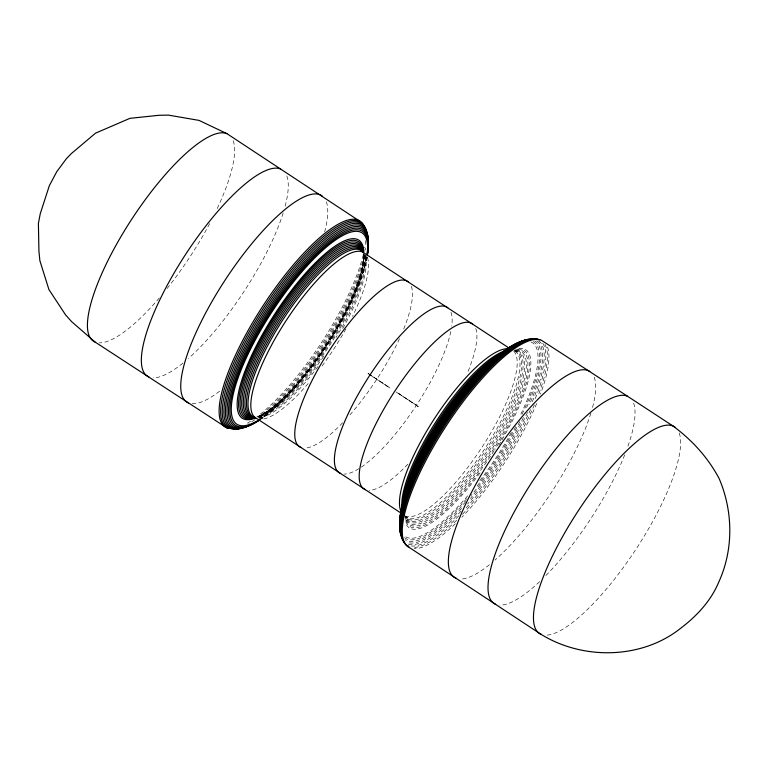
<?xml version="1.0" encoding="UTF-8"?>
<svg xmlns="http://www.w3.org/2000/svg" width="768" height="768" viewBox="0 0 768 768"><rect width="100%" height="100%" fill="white"/><g stroke="black" fill="none" stroke-linecap="round" stroke-linejoin="round"><path stroke-width="0.58" stroke-dasharray="3.84 2.88" d="M363.542 258.566L363.59 261.331M368.026 373.315L390.144 388.138L367.872 373.507M418.234 406.685L396.192 391.824M360.394 274.954L360.643 273.83M364.474 267.917L364.723 266.784M356.198 290.899L356.544 290.122M396.077 391.987L418.445 406.493M418.387 406.589L396.106 391.949M294.662 387.869L295.133 387.35M265.392 412.694L267.61 411.36M516.941 351.235L515.395 351.072A99.725 27.994 -56.8 0 1 482.438 455.213A99.725 27.994 -56.8 0 1 404.314 514.858M368.035 373.459L390.211 388.061M406.358 516.739L407.923 518.102M405.638 519.456L405.139 516.461A101.328 28.445 -56.8 0 0 487.651 453.053A101.328 28.445 -56.8 0 0 514.522 350.506M363.533 254.765A103.613 29.088 -56.8 0 1 325.459 347.078A103.613 29.088 -56.8 0 1 256.349 417.139M363.446 253.939A102.394 28.742 -56.8 0 1 326.909 346.109A102.394 28.742 -56.8 0 1 256.848 416.957M679.2 432.95A123.475 34.666 -56.8 0 1 635.875 549.37A123.475 34.666 -56.8 0 1 546.509 635.155M547.526 347.146A123.053 34.541 -56.8 0 1 540.451 394.109M536.717 403.498A123.053 34.541 -56.8 0 1 461.885 517.229M455.366 523.747A123.053 34.541 -56.8 0 1 414.106 548.678M594.182 377.213A123.254 34.435 -56.6 0 1 592.166 408.787M590.88 413.184A123.254 34.435 -56.6 0 1 494.986 560.074M489.437 564.73A123.254 34.435 -56.6 0 1 460.531 579.034M363.658 254.563A104.957 29.462 -56.8 0 1 326.17 345.11A104.957 29.462 -56.8 0 1 257.904 416.698M363.83 257.213A106.406 29.866 -56.8 0 1 324.298 347.453A106.406 29.866 -56.8 0 1 257.76 417.062M326.323 201.725A123.35 34.627 -56.8 0 1 324.288 233.299M219.61 391.19A123.35 34.627 -56.8 0 1 191.443 403.661M364.157 255.725A100.435 28.195 -56.8 0 1 329.222 346.051A100.435 28.195 -56.8 0 1 259.786 416.65L258.307 416.698A101.328 28.445 -56.8 0 0 329.798 343.248A101.328 28.445 -56.8 0 0 363.149 252.413M233.165 140.621A123.475 34.666 -56.8 0 1 216.221 210.672M209.683 223.594A123.475 34.666 -56.8 0 1 166.742 288.941M159.312 297.936A123.475 34.666 -56.8 0 1 99.274 342.835M286.819 175.949A123.254 34.598 -56.8 0 1 284.438 208.762M283.19 212.947A123.254 34.598 -56.8 0 1 188.496 358.387M182.899 363.13A123.254 34.598 -56.8 0 1 153.178 377.798M367.402 257.501A98.784 27.734 -56.8 0 1 352.493 316.339M345.936 328.838A98.784 27.734 -56.8 0 1 321.312 367.027M308.15 383.558A98.784 27.734 -56.8 0 1 260.774 419.28M411.341 286.301A98.784 27.734 -56.8 0 1 402.662 331.536M399.485 338.736A98.784 27.734 -56.8 0 1 349.91 414.874M342.662 422.755A98.784 27.734 -56.8 0 1 304.714 448.08M364.157 254.275A99.725 27.994 -56.8 0 1 336.029 337.43M323.779 356.275A99.725 27.994 -56.8 0 1 258.797 417.379M365.088 255.494A99.197 27.85 -56.8 0 1 342.403 329.136M318.077 366.442A99.197 27.85 -56.8 0 1 259.114 417.898M366.998 257.136A115.853 32.525 -56.8 0 1 260.765 419.117M366.71 257.251A114.326 32.093 -56.8 0 1 261.686 418.195M367.066 257.011A117.302 32.928 -56.8 0 1 259.718 419.875M544.906 344.39A122.534 34.397 -56.8 0 1 538.08 395.818M534.384 404.861A122.534 34.397 -56.8 0 1 462.365 514.387M456.634 520.253A122.534 34.397 -56.8 0 1 413.136 547.43M542.669 343.181A121.824 34.195 -56.8 0 1 534.211 401.155M530.621 409.411A121.824 34.195 -56.8 0 1 465.379 508.781M458.822 515.77A121.824 34.195 -56.8 0 1 408.144 545.242M538.666 340.79A120.922 33.946 -56.8 0 1 532.195 401.923M527.501 412.464A120.922 33.946 -56.8 0 1 467.606 503.942M461.098 511.123A120.922 33.946 -56.8 0 1 407.539 543.782M537.11 341.04A119.856 33.648 -56.8 0 1 529.373 404.707M523.44 417.485A119.856 33.648 -56.8 0 1 470.39 498.451M461.616 508.368A119.856 33.648 -56.8 0 1 407.136 542.246M534.662 340.925A118.646 33.302 -56.8 0 1 525.61 409.709M519.898 421.478A118.646 33.302 -56.8 0 1 471.024 495.552M465.859 501.571A118.646 33.302 -56.8 0 1 405.014 539.626M533.213 341.578A117.302 32.928 -56.8 0 1 521.789 414.835M515.846 426.566A117.302 32.928 -56.8 0 1 475.44 488.15M466.646 498.749A117.302 32.928 -56.8 0 1 404.179 537.36M530.89 341.971A115.853 32.525 -56.8 0 1 520.81 414.269M511.373 432.48A115.853 32.525 -56.8 0 1 479.722 480.874M467.664 495.83A115.853 32.525 -56.8 0 1 404.419 535.776M518.966 348.307A106.406 29.866 -56.8 0 1 498.883 444.979M480.038 472.925A106.406 29.866 -56.8 0 1 405.302 522.499M517.69 349.162A104.957 29.462 -56.8 0 1 494.755 449.549M494.122 450.547A104.957 29.462 -56.8 0 1 405.014 519.11M515.107 349.987A103.613 29.088 -56.8 0 1 490.387 454.032A103.613 29.088 -56.8 0 1 405.082 517.603M516.029 350.237A102.394 28.742 -56.8 0 1 488.87 453.869A102.394 28.742 -56.8 0 1 405.494 517.939M514.08 350.592A100.435 28.195 -56.8 0 1 485.453 453.581A100.435 28.195 -56.8 0 1 404.582 515.05M514.829 351.158A99.197 27.85 -56.8 0 1 483.187 451.2A99.197 27.85 -56.8 0 1 405.312 516.394M513.696 351.082A98.784 27.734 -56.8 0 1 481.536 447.917A98.784 27.734 -56.8 0 1 405.581 516.058M366.893 256.906A118.646 33.302 -56.8 0 1 259.402 419.885M366.499 256.838A119.856 33.648 -56.8 0 1 260.803 418.406M366.048 256.013A120.922 33.946 -56.8 0 1 259.325 418.723M365.491 254.784A121.824 34.195 -56.8 0 1 258.835 418.07M365.827 247.93A122.534 34.397 -56.8 0 1 365.443 250.147M364.474 254.794A122.534 34.397 -56.8 0 1 258.346 417.187M254.88 419.702A122.534 34.397 -56.8 0 1 248.774 423.581M365.635 240.624A123.053 34.541 -56.8 0 1 364.723 247.901M363.254 254.89A123.053 34.541 -56.8 0 1 256.973 416.774M250.675 421.181A123.053 34.541 -56.8 0 1 245.213 424.368M633.6 403.114A123.35 34.627 -56.8 0 1 627.35 447.878M624.71 454.848A123.35 34.627 -56.8 0 1 545.29 576.115M539.626 581.645A123.35 34.627 -56.8 0 1 499.862 605.126M475.766 328.531A98.784 27.734 -56.8 0 1 467.098 373.757M407.894 464.141A98.784 27.734 -56.8 0 1 369.139 490.301M450.989 312.288A98.784 27.734 -56.8 0 1 451.738 326.093M450.826 331.478A98.784 27.734 -56.8 0 1 404.352 422.544A98.784 27.734 -56.8 0 1 344.362 474.067"/><path stroke-width="1.15" d="M358.128 220.147L226.934 133.661L199.037 120.394L168.538 115.133L159.254 115.258L129.946 118.33L95.51 133.171L71.318 153.61L66.442 158.65L56.765 171.677L49.363 185.616L40.253 213.744L38.4 223.392L38.928 251.03L39.859 260.64L48.912 289.546L65.606 314.918L71.626 321.648L95.03 342.01L226.675 427.786M541.066 634.339C583.19 660.346 642.115 659.328 681.12 627.917C696.922 615.878 710.861 600.893 718.637 582.384C733.68 549.629 733.21 511.421 719.088 478.454C707.885 457.44 692.083 440.083 672.97 425.99C629.146 397.306 585.312 368.64 541.325 340.214A123.053 34.541 -56.8 0 0 442.963 430.906A123.053 34.541 -56.8 0 0 409.872 547.853L541.066 634.339A123.475 34.666 -56.8 0 1 576.442 513.6A123.475 34.666 -56.8 0 1 674.957 427.066M509.136 348.096L362.419 251.942A98.784 27.734 -56.8 0 0 283.469 324.739A98.784 27.734 -56.8 0 0 256.896 418.618L401.645 513.485M495.619 604.301A123.35 34.627 -56.8 0 1 528.778 487.085A123.35 34.627 -56.8 0 1 627.37 396.163M456.24 578.314A123.254 34.435 -56.6 0 1 491.155 458.707A123.254 34.435 -56.6 0 1 589.862 371.462M408.922 546.614A122.534 34.397 -56.8 0 1 441.878 430.157A122.534 34.397 -56.8 0 1 539.818 339.85M405.293 543.485A121.824 34.195 -56.8 0 1 444.125 424.454A121.824 34.195 -56.8 0 1 538.272 339.686M255.456 417.427A103.613 29.088 -56.8 0 1 276.509 315.658A103.613 29.088 -56.8 0 1 363.13 251.405M254.323 417.542A102.394 28.742 -56.8 0 1 278.746 314.717A102.394 28.742 -56.8 0 1 363.053 251.885M254.131 418.08A104.957 29.462 -56.8 0 1 276.97 312.682A104.957 29.462 -56.8 0 1 363.523 252.125M255.744 417.936A106.406 29.866 -56.8 0 1 274.934 313.805A106.406 29.866 -56.8 0 1 363.898 251.894M188.352 402.912A123.35 34.627 -56.8 0 1 223.67 282.317A123.35 34.627 -56.8 0 1 322.099 195.859M258.547 420.461A118.646 33.302 -56.8 0 1 233.99 378.806A118.646 33.302 -56.8 0 1 319.526 248.39A118.646 33.302 -56.8 0 1 367.344 254.573M367.469 254.746A117.302 32.928 -56.8 0 0 319.267 250.445A117.302 32.928 -56.8 0 0 235.267 379.171A117.302 32.928 -56.8 0 0 259.718 419.875A115.853 32.525 -56.8 0 1 236.851 378.25A115.853 32.525 -56.8 0 1 319.296 252.038A115.853 32.525 -56.8 0 1 367.363 254.938M256.195 421.565A119.856 33.648 -56.8 0 1 232.195 379.613A119.856 33.648 -56.8 0 1 316.32 249.456A119.856 33.648 -56.8 0 1 367.882 248.803M367.574 250.992A119.856 33.648 -56.8 0 1 367.2 253.267M253.92 417.408A100.435 28.195 -56.8 0 1 282.547 314.419A100.435 28.195 -56.8 0 1 363.418 252.95M254.438 417.437A99.725 27.994 -56.8 0 1 282.72 317.04A99.725 27.994 -56.8 0 1 363.12 252.115M254.112 417.293A99.197 27.85 -56.8 0 1 283.795 318.336A99.197 27.85 -56.8 0 1 362.688 251.606M259.45 419.626A114.326 32.093 -56.8 0 1 238.33 377.203A114.326 32.093 -56.8 0 1 319.171 253.584A114.326 32.093 -56.8 0 1 367.027 255.12M241.786 428.122A120.922 33.946 -56.8 0 1 268.829 305.587A120.922 33.946 -56.8 0 1 367.901 238.061M367.978 240.461A120.922 33.946 -56.8 0 1 367.67 246.278M242.122 427.584A121.824 34.195 -56.8 0 1 262.694 312.211A121.824 34.195 -56.8 0 1 366.557 231.408M367.363 236.698A121.824 34.195 -56.8 0 1 367.44 239.117M228.182 428.15A122.534 34.397 -56.8 0 1 271.459 296.131A122.534 34.397 -56.8 0 1 365.818 230.093M95.03 342.01A123.475 34.666 -56.8 0 1 128.237 224.659A123.475 34.666 -56.8 0 1 226.934 133.661M148.944 376.973A123.254 34.598 -56.8 0 1 182.093 259.843A123.254 34.598 -56.8 0 1 280.608 168.998M402.518 539.299A120.922 33.946 -56.8 0 1 446.554 418.906A120.922 33.946 -56.8 0 1 536.717 339.734M401.088 535.488A119.856 33.648 -56.8 0 1 442.186 423.946A119.856 33.648 -56.8 0 1 528.672 339.312M400.944 533.971A118.646 33.302 -56.8 0 1 442.57 422.102A118.646 33.302 -56.8 0 1 528.442 339.686M401.011 532.445A117.302 32.928 -56.8 0 1 438.47 427.574A117.302 32.928 -56.8 0 1 522.048 341.251M401.28 530.928A115.853 32.525 -56.8 0 1 400.714 529.066M399.955 523.478A115.853 32.525 -56.8 0 1 443.539 419.251A115.853 32.525 -56.8 0 1 520.829 342.096M407.76 489.677A102.394 28.742 -56.8 0 1 481.622 371.53M483.235 369.984A102.394 28.742 -56.8 0 1 487.622 365.981M405.821 494.41A101.328 28.445 -56.8 0 1 490.954 362.266M493.594 360.211A101.328 28.445 -56.8 0 1 496.157 358.358M403.824 501.005A100.435 28.195 -56.8 0 1 440.122 419.904A100.435 28.195 -56.8 0 1 499.901 355.075M402.787 502.752A99.725 27.994 -56.8 0 1 440.218 417.6A99.725 27.994 -56.8 0 1 502.8 352.656M402.01 508.752A99.197 27.85 -56.8 0 1 437.405 419.462A99.197 27.85 -56.8 0 1 505.277 350.822M401.626 512.64A98.784 27.734 -56.8 0 1 433.642 419.837A98.784 27.734 -56.8 0 1 507.226 348.72M300.845 447.418A98.784 27.734 -56.8 0 1 329.386 350.438A98.784 27.734 -56.8 0 1 408.163 281.75M254.611 417.437A101.328 28.445 -56.8 0 1 279.437 316.339A101.328 28.445 -56.8 0 1 362.861 251.539M228.672 428.371A123.053 34.541 -56.8 0 1 266.63 300.336A123.053 34.541 -56.8 0 1 364.339 227.078M416.045 468.97A103.613 29.088 -56.8 0 1 422.544 455.213M423.648 453.053A103.613 29.088 -56.8 0 1 467.894 387.11M475.142 378.998A103.613 29.088 -56.8 0 1 479.347 374.602M425.53 450.451A104.957 29.462 -56.8 0 1 427.142 447.446M430.541 441.36A104.957 29.462 -56.8 0 1 434.122 435.226M442.963 421.162A104.957 29.462 -56.8 0 1 445.632 417.178M448.349 413.222A104.957 29.462 -56.8 0 1 450.403 410.304M454.55 404.611A104.957 29.462 -56.8 0 1 456 402.672M457.459 400.742A104.957 29.462 -56.8 0 1 458.938 398.822M365.27 489.638A98.784 27.734 -56.8 0 1 393.821 392.669A98.784 27.734 -56.8 0 1 472.589 323.981M340.483 473.405A98.784 27.734 -56.8 0 1 369.034 376.426A98.784 27.734 -56.8 0 1 447.811 307.738"/></g></svg>
